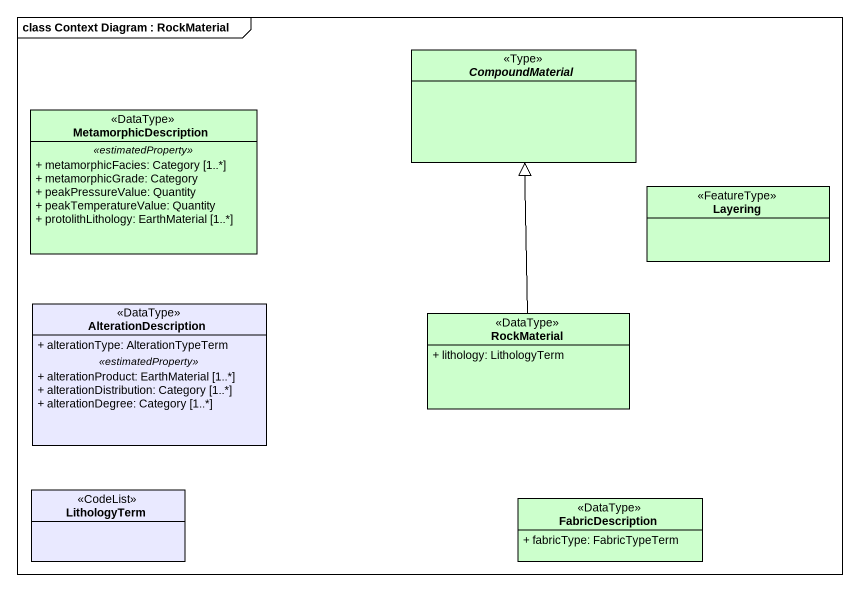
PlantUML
@startuml
mainframe class Context Diagram : RockMaterial
hide circle
hide empty members
skinparam classAttributeIconSize 0
abstract class CompoundMaterial <<Type>> #CCFFCC
class MetamorphicDescription <<DataType>> #CCFFCC {
  .. <<estimatedProperty>> ..
  + metamorphicFacies: Category [1..*]
  + metamorphicGrade: Category
  + peakPressureValue: Quantity
  + peakTemperatureValue: Quantity
  + protolithLithology: EarthMaterial [1..*]
}
class Layering <<FeatureType>> #CCFFCC
class AlterationDescription <<DataType>> #E9E9FF {
  + alterationType: AlterationTypeTerm
  .. <<estimatedProperty>> ..
  + alterationProduct: EarthMaterial [1..*]
  + alterationDistribution: Category [1..*]
  + alterationDegree: Category [1..*]
}
class RockMaterial <<DataType>> #CCFFCC {
  + lithology: LithologyTerm
}
class LithologyTerm <<CodeList>> #E9E9FF
class FabricDescription <<DataType>> #CCFFCC {
  + fabricType: FabricTypeTerm
}
RockMaterial -up-|> CompoundMaterial
@enduml
